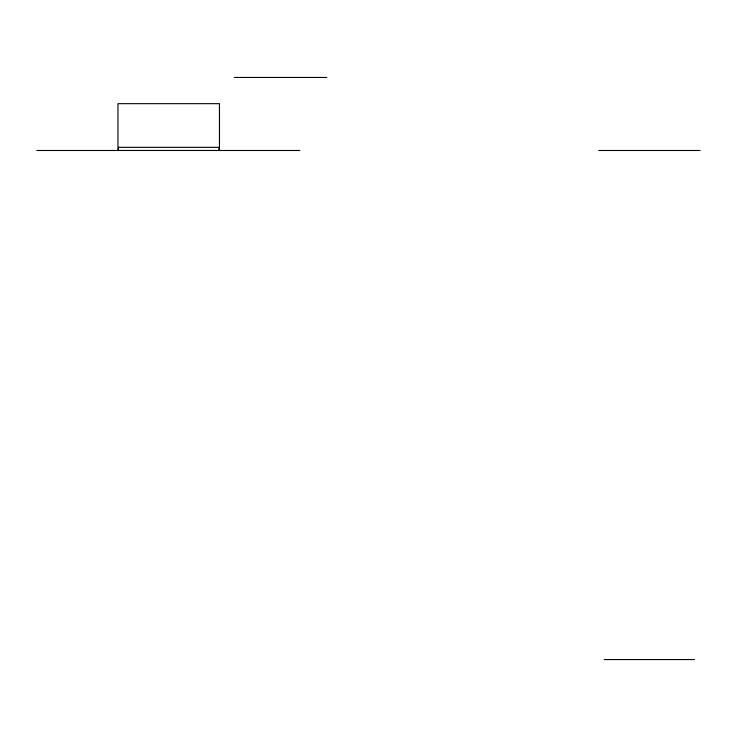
<?xml version="1.0" encoding="UTF-8"?>
<svg xmlns="http://www.w3.org/2000/svg" width="737" height="737" viewBox="0 0 737 737"><rect width="100%" height="100%" fill="white"/><g stroke="black" fill="none" stroke-linecap="round" stroke-linejoin="round"><path stroke-width="1.11" d="M234.219 77.449L326.795 77.449M36.85 150.486L299.858 150.486M598.628 150.486L700.15 150.486M604.174 659.551L694.613 659.551M219.469 150.486L219.469 103.668L117.957 103.668L117.957 150.486M218.944 150.486L218.944 147.326L118.482 147.326L118.482 150.486"/></g></svg>
